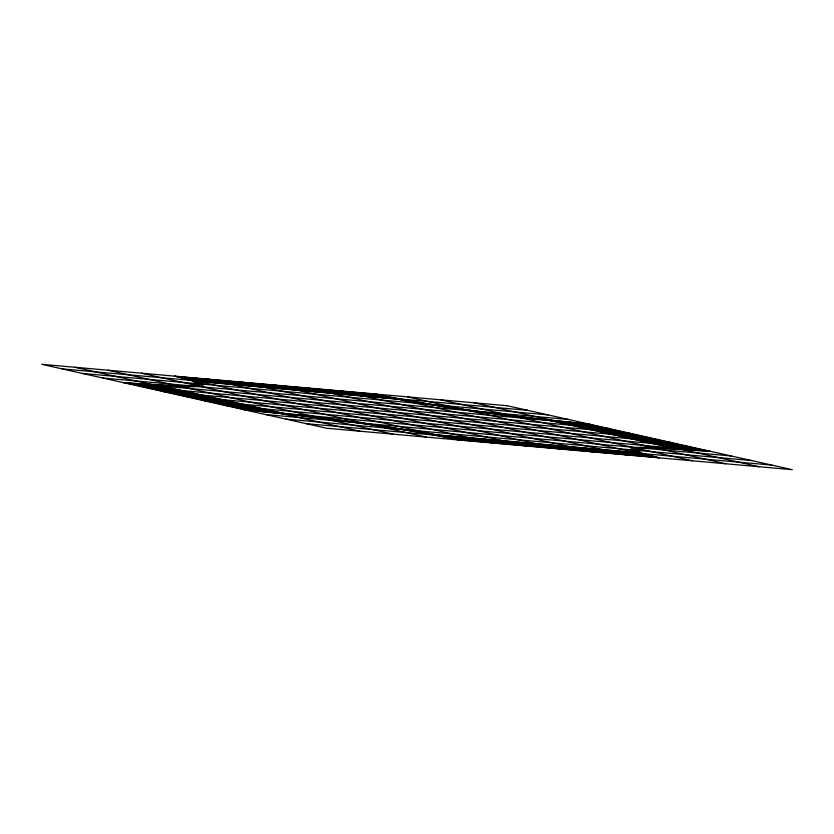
<?xml version="1.0" encoding="UTF-8"?>
<svg xmlns="http://www.w3.org/2000/svg" width="834" height="834" viewBox="0 0 834 834"><rect width="100%" height="100%" fill="white"/><g stroke="black" fill="none" stroke-linecap="round" stroke-linejoin="round"><path stroke-width="1.25" d="M124.829 382.962L181.593 386.507L196.501 386.048L200.869 384.109L194.385 380.815L177.496 376.405M126.518 383.348L184.439 386.966L199.66 386.486L204.121 384.516L197.502 381.159L180.269 376.655M707.482 450.652L649.561 447.034L634.34 447.514L629.879 449.484L636.498 452.841L653.731 457.345M709.171 451.038L652.407 447.493L637.499 447.952L633.131 449.891L639.615 453.185L656.504 457.595M181.603 376.999L370.796 393.836M182.938 377.343L372.85 394.253M184.272 377.698L374.914 394.659M194.916 380.481L391.407 397.964M62.06 368.889L527.661 410.318M197.533 381.169L395.577 398.798M198.085 381.451L398.423 399.277M82.41 373.455L548.021 414.884M102.77 378.021L568.371 419.45M136.526 384.464L158.7 386.434M563.336 422.452L585.51 424.423M139.924 385.225L162.098 387.195M566.724 423.213L588.898 425.184M143.312 385.986L165.486 387.956M570.122 423.974L592.296 425.945M146.711 386.747L168.885 388.717M573.511 424.735L595.684 426.706M150.099 387.508L172.273 389.478M576.909 425.496L599.073 427.467M143.479 387.153L609.091 428.582M153.498 388.269L175.672 390.239M580.297 426.257L602.471 428.228M156.886 389.03L179.06 391M583.696 427.018L605.859 428.989M160.284 389.791L182.448 391.761M587.084 427.779L609.258 429.75M163.672 390.552L185.846 392.522M590.482 428.54L612.646 430.511M167.071 391.313L189.235 393.283M593.871 429.302L616.045 431.272M170.459 392.074L192.633 394.044M597.259 430.063L619.433 432.033M163.839 391.719L629.441 433.148M173.847 392.835L196.021 394.805M600.657 430.824L622.831 432.794M177.246 393.596L199.42 395.566M604.045 431.585L626.219 433.555M180.634 394.357L202.808 396.327M607.444 432.346L629.618 434.316M184.033 395.118L206.207 397.088M610.832 433.107L633.006 435.077M187.421 395.879L209.595 397.849M614.231 433.868L636.394 435.838M190.819 396.64L212.983 398.61M617.619 434.629L639.793 436.599M184.199 396.286L649.801 437.714M194.207 397.401L216.381 399.371M621.017 435.39L643.181 437.36M197.606 398.162L219.769 400.132M624.405 436.151L646.579 438.121M200.994 398.923L223.168 400.893M627.793 436.912L649.967 438.882M204.382 399.684L226.556 401.654M631.192 437.673L653.366 439.643M207.781 400.445L229.955 402.415M634.58 438.434L656.754 440.404M211.169 401.206L233.343 403.176M637.979 439.195L660.153 441.165M204.559 400.852L670.161 442.281M214.567 401.967L236.741 403.937M641.367 439.956L663.541 441.926M217.955 402.728L240.129 404.698M644.765 440.717L666.929 442.687M221.354 403.489L243.518 405.46M648.154 441.478L670.327 443.448M224.742 404.25L246.916 406.221M651.552 442.239L673.716 444.209M228.141 405.011L250.304 406.982M654.94 443L677.114 444.97M231.529 405.772L253.703 407.743M658.328 443.761L680.502 445.731M224.909 405.418L690.521 446.847M234.927 406.533L257.091 408.504M661.727 444.522L683.901 446.492M238.315 407.294L260.489 409.265M665.115 445.283L687.289 447.253M241.704 408.055L263.878 410.026M668.514 446.044L690.688 448.014M245.102 408.816L267.276 410.787M671.902 446.805L694.076 448.775M248.49 409.577L270.664 411.548M675.3 447.566L697.474 449.536M265.629 414.55L731.23 455.979M285.979 419.116L751.59 460.545M435.577 434.722L635.915 452.549M438.423 435.202L636.467 452.831M306.339 423.682L771.94 465.111M442.593 436.036L639.084 453.519M459.086 439.341L649.728 456.302M463.204 440.164L652.396 457.001M590.43 424.402C517.09 417.229 443.751 408.41 371.505 393.669M592.13 424.777C517.288 417.459 442.458 408.462 368.732 393.419M241.87 409.223C316.712 416.541 391.542 425.538 465.268 440.581M243.57 409.598C316.91 416.771 390.249 425.59 462.495 440.331M589.127 424.485L704.928 450.464M583.143 423.891L699.841 450.068M559.187 421.514L679.449 448.494M474.046 402.791L759.044 466.727M553.161 420.92L674.383 448.108M549.689 420.513L672.319 448.014M440.79 399.84L725.788 463.767M407.534 396.88L692.533 460.806M371.047 394.315L384.62 397.359M632.297 452.914L645.87 455.958M365.511 393.825L379.074 396.869M626.751 452.424L640.324 455.468M359.965 393.335L373.538 396.379M621.205 451.934L634.778 454.978M354.419 392.835L367.992 395.879M615.669 451.434L629.243 454.478M348.873 392.345L362.446 395.389M610.123 450.944L623.696 453.988M341.012 390.958L626.011 454.884M343.337 391.855L356.91 394.899M604.577 450.454L618.15 453.498M337.791 391.354L351.364 394.399M599.041 449.953L612.604 452.998M332.245 390.865L345.818 393.909M593.495 449.463L607.069 452.508M326.709 390.375L340.282 393.419M587.949 448.973L601.523 452.018M321.163 389.874L334.736 392.918M582.413 448.473L595.976 451.517M315.617 389.384L329.19 392.428M576.867 447.983L590.441 451.027M307.756 387.998L592.755 451.924M310.081 388.894L323.644 391.938M571.321 447.493L584.895 450.537M304.535 388.394L318.108 391.438M565.786 446.993L579.349 450.037M298.989 387.904L312.562 390.948M560.24 446.503L573.813 449.547M293.453 387.414L307.016 390.458M554.693 446.013L568.267 449.057M287.907 386.913L301.481 389.958M549.147 445.523L562.721 448.567M282.361 386.423L295.934 389.468M543.612 445.022L557.185 448.067M274.501 385.037L559.499 448.963M276.815 385.933L290.388 388.978M538.066 444.532L551.639 447.577M271.279 385.433L284.853 388.477M532.519 444.042L546.093 447.087M265.733 384.943L279.307 387.987M526.984 443.542L540.547 446.586M260.187 384.453L273.761 387.497M521.438 443.052L535.011 446.096M254.651 383.963L268.214 387.007M515.892 442.562L529.465 445.606M249.105 383.463L262.679 386.507M510.356 442.062L523.919 445.106M241.245 382.076L526.244 446.002M243.559 382.973L257.133 386.017M504.81 441.572L518.383 444.616M238.024 382.483L251.587 385.527M499.264 441.082L512.837 444.126M232.477 381.982L246.051 385.027M493.718 440.581L507.291 443.625M226.931 381.492L240.505 384.537M488.182 440.091L501.755 443.135M221.396 381.002L234.959 384.047M482.636 439.601L496.209 442.646M215.85 380.502L229.423 383.546M477.09 439.101L490.663 442.145M207.989 379.116L492.988 443.042M210.304 380.012L223.877 383.056M471.554 438.611L485.127 441.655M204.757 379.522L218.331 382.566M466.008 438.121L479.581 441.165M199.222 379.022L212.795 382.066M460.462 437.621L474.035 440.665M193.676 378.532L207.249 381.576M454.926 437.131L468.489 440.175M188.13 378.042L201.703 381.086M449.38 436.641L462.953 439.685M141.467 373.194L426.466 437.12M108.212 370.233L393.21 434.16M161.681 385.986L284.311 413.487M159.617 385.892L280.839 413.08M74.956 367.273L359.954 431.209M154.551 385.506L274.813 412.486M134.159 383.932L250.857 410.109M129.072 383.536L244.873 409.515M197.616 383.703L193.342 385.6L178.737 386.059L123.13 382.587L588.731 424.016C516.882 416.99 445.054 408.358 374.278 393.919L659.267 457.845L642.733 453.519L636.384 450.297L640.658 448.4L655.263 447.941L710.87 451.413L245.269 409.984C317.118 417.01 388.946 425.642 459.722 440.081L174.733 376.155L191.267 380.481L197.616 383.703M507.301 405.751L41.7 364.312L326.699 428.249L792.3 469.688L507.301 405.751"/></g></svg>
